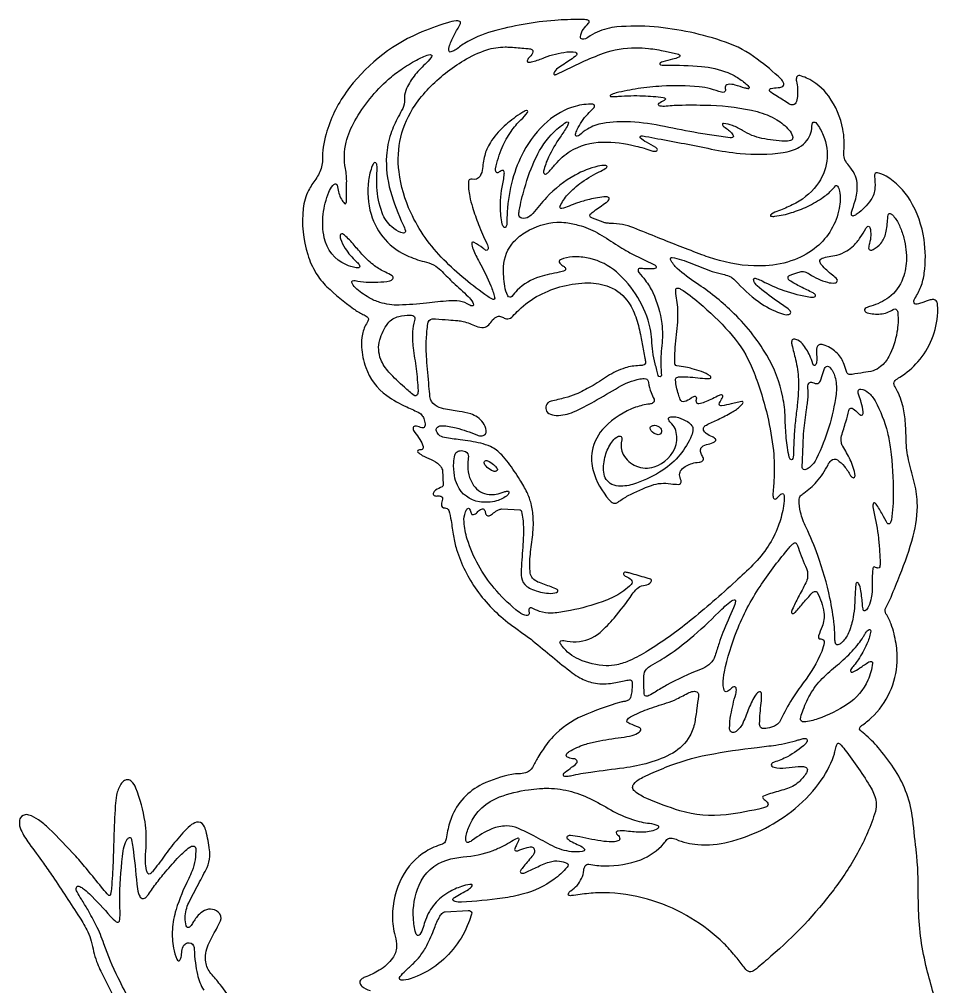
# Model space of a CAD drawing. Extents: x 0 to 4.92, y 0 to 8.28.
# Drawn here: x 0.001 to 4.052, y 4.026 to 8.276 of the extents above; entities that cross this region are included whole.
import ezdxf

# ---------------------------------------------------------------- set-up
doc = ezdxf.new("R2010")
doc.units = 0
doc.layers.get('0').update_dxf_attribs({"linetype": 'CONTINUOUS'})

msp = doc.modelspace()

# ---------------------------------------------------------------- linework, layer by layer
for points in [[(4.0501, 3.8892, -0.009597), (3.9912, 4.1032, -0.055198), (3.9548, 4.3625, -0.007192), (3.9532, 4.4685, 0.01977), (3.949, 4.5745, 0.007074), (3.9457, 4.6104, 0.001673), (3.9288, 4.7616, 0.057182), (3.9029, 4.873, 0.057648), (3.8527, 4.9747, 0.030036), (3.7844, 5.0678, 0.040737), (3.7248, 5.1287, -0.009904), (3.6977, 5.1532, -0.312711), (3.6958, 5.1625, -0.1495), (3.7044, 5.1729, 0.045291), (3.7468, 5.2066, 0.094055), (3.8283, 5.3206, 0.097326), (3.8604, 5.4522, 0.05099), (3.8558, 5.5334, 0.04714), (3.8338, 5.6186, 0.053453), (3.8114, 5.6646, -0.137151), (3.8077, 5.6769, -0.129282), (3.8111, 5.6905, 0.015167), (3.8228, 5.7136, 0.011118), (3.8335, 5.7378, 0.002834), (3.8728, 5.8339, 0.027181), (3.9309, 6.0047, 0.076624), (3.949, 6.1542, 0.061542), (3.9343, 6.2483, -0.013996), (3.9107, 6.3407, -0.049537), (3.9002, 6.4259, 0.01332), (3.8958, 6.5116, 0.042575), (3.8843, 6.5819, 0.071151), (3.8528, 6.6586, -0.057648), (3.8469, 6.6719, -0.295049), (3.8517, 6.6889, -0.041935), (3.8725, 6.7044, 0.073118), (3.9518, 6.7716, 0.084911), (4.013, 6.8709, 0.082825), (4.0388, 6.9876, 0.043666), (4.0374, 7.0281, 0.330017), (4.022, 7.0444, 0.122133), (4.006, 7.0433, 0.005024), (3.9689, 7.0309, -0.011287), (3.9487, 7.0245, -0.5096), (3.9335, 7.0362, -0.146275), (3.938, 7.0499, 0.062312), (3.9649, 7.1011, 0.057273), (3.9799, 7.161, 0.068824), (3.9788, 7.3089, 0.099376), (3.9173, 7.4813, 0.122917), (3.812, 7.5866, 0.07508), (3.7744, 7.6021, 0.305323), (3.7642, 7.5984, 0.190757), (3.761, 7.586, -0.045151), (3.7629, 7.5356, -0.137698), (3.7449, 7.4825, -0.088668), (3.6845, 7.4212, -0.047521), (3.6688, 7.4121, -0.460896), (3.6601, 7.4162, -0.142239), (3.6602, 7.4292, -0.005285), (3.6758, 7.4786, 0.091544), (3.6851, 7.5476, 0.156704), (3.6571, 7.6221, -0.005111), (3.6384, 7.6462, -0.116741), (3.6268, 7.6723, -0.072977), (3.6258, 7.6966, 0.074059), (3.6217, 7.7938, 0.108073), (3.56, 7.9378, 0.133961), (3.4614, 8.0182, 0.03475), (3.432, 8.0289, 0.403594), (3.4184, 8.0216, 0.134251), (3.4175, 8.0045, -0.075195), (3.4222, 7.9364, -0.083653), (3.4153, 7.9092, -0.347225), (3.3978, 7.8999, -0.099429), (3.384, 7.9054, 0.007308), (3.3341, 7.937, -0.006052), (3.3046, 7.9555, -0.196596), (3.2996, 7.9627, -0.442259), (3.3067, 7.9729, -0.011052), (3.3367, 7.976, 0.04517), (3.3533, 7.9789, 0.434867), (3.3617, 7.9947, 0.120223), (3.3491, 8.0143, 0.029243), (3.2454, 8.1017, 0.07727), (3.1057, 8.1759, 0.061998), (2.7917, 8.2429, 0.044478), (2.6284, 8.2425, 0.081306), (2.5416, 8.2199, 0.055472), (2.5011, 8.1964, -0.171391), (2.4769, 8.1889, -0.428265), (2.468, 8.199, -0.138021), (2.4808, 8.2326, -0.039457), (2.5035, 8.2587, 0.22774), (2.5065, 8.2669, 0.252243), (2.5038, 8.2709, 0.090057), (2.4918, 8.2746, 0.032703), (2.4671, 8.276, 0.016642), (2.3557, 8.2714, 0.050598), (2.0795, 8.2224, 0.066166), (1.9578, 8.1697, 0.033248), (1.9366, 8.155, -0.029325), (1.9155, 8.14, -0.072406), (1.8987, 8.1327, -0.444963), (1.8892, 8.1387, -0.115475), (1.8902, 8.154, -0.048667), (1.9109, 8.2037, -0.012831), (1.9367, 8.2492, 0.111231), (1.9408, 8.2616, 0.340949), (1.9374, 8.267, 0.118781), (1.9209, 8.269, 0.043935), (1.883, 8.2611, 0.030507), (1.7547, 8.2137, 0.134917), (1.4377, 7.9555, 0.085009), (1.3493, 7.7723, 0.071635), (1.3334, 7.6567, -0.06816), (1.3296, 7.6277, -0.090661), (1.3041, 7.5744, 0.036622), (1.2729, 7.5242, 0.092857), (1.2489, 7.4453, 0.104696), (1.2688, 7.2421, 0.058397), (1.3051, 7.1614, 0.06746), (1.3531, 7.1014, 0.034862), (1.4705, 7.0041, 0.043697), (1.5118, 6.9796, -0.039782), (1.5309, 6.9685, -0.297379), (1.5355, 6.9572, -0.095851), (1.5303, 6.9443, 0.095743), (1.5096, 6.8928, 0.063809), (1.5058, 6.836, 0.068764), (1.524, 6.7465, 0.153651), (1.6161, 6.6233, 0.053891), (1.705, 6.5728, -0.019115), (1.7613, 6.5458, -0.109046), (1.7698, 6.5386, -0.072954), (1.7793, 6.5215, -0.060844), (1.7848, 6.4989, -0.125786), (1.783, 6.4857, -0.267999), (1.7778, 6.4816, -0.135716), (1.7646, 6.4833, 0.100303), (1.7404, 6.4882, 0.200772), (1.7338, 6.4855, 0.230566), (1.7318, 6.4795, 0.1368), (1.7397, 6.4609, -0.021462), (1.7618, 6.4305, -0.071668), (1.7769, 6.3987, -0.267887), (1.7746, 6.389, -0.25346), (1.7602, 6.3841, 0.287055), (1.7527, 6.381, 0.358273), (1.7531, 6.3749, 0.080383), (1.7722, 6.3602, 0.029117), (1.8112, 6.3419, -0.100594), (1.8472, 6.3184, -0.058278), (1.8568, 6.3063, -0.08582), (1.8608, 6.2966), (1.8648, 6.2286, -0.218244), (1.8594, 6.2224, 0.038439), (1.8308, 6.2066, 0.135185), (1.8214, 6.1959, 0.397675), (1.825, 6.1845, 0.167533), (1.8397, 6.1818, -0.113478), (1.8546, 6.1807, -0.413548), (1.8617, 6.1674, 0.046937), (1.857, 6.1445, 0.450587), (1.871, 6.1291, -0.137763), (1.882, 6.1262, -0.182555), (1.8886, 6.118, -0.040339), (1.8992, 6.0735, 0.00056), (1.9098, 6.0061, 0.035459), (1.9234, 5.9472, 0.08106), (2.0124, 5.7676, 0.077747), (2.1588, 5.6186, 0.008012), (2.2089, 5.5826, -0.016945), (2.2584, 5.5458, -0.007036), (2.3448, 5.4746, 0.014162), (2.4322, 5.4048, 0.032109), (2.4653, 5.383, 0.079174), (2.5248, 5.3607, 0.086838), (2.6002, 5.3585, 0.017347), (2.6607, 5.3695, -0.025314), (2.6841, 5.3734, -0.316331), (2.6941, 5.368, -0.117154), (2.6958, 5.3605, -0.022545), (2.6937, 5.3214, -0.061185), (2.6882, 5.2968, -0.208811), (2.6751, 5.2829, -0.064446), (2.6606, 5.2787, 0.030682), (2.6458, 5.2756, 0.037083), (2.476, 5.2148, 0.097643), (2.3478, 5.1246, 0.03413), (2.3183, 5.0893, 0.023181), (2.2812, 5.0326, 0.0092), (2.2567, 4.9893, -0.200309), (2.2267, 4.9652, -0.076189), (2.1968, 4.9613, 0.05531), (2.1668, 4.9586, 0.061731), (2.0365, 4.915, 0.190548), (1.9007, 4.7686, 0.052854), (1.8826, 4.7023, -0.027552), (1.8747, 4.6662, -0.256761), (1.8608, 4.652, 0.062857), (1.7892, 4.6199, 0.137404), (1.6828, 4.506, 0.121001), (1.6413, 4.3347, 0.06756), (1.6533, 4.2481, -0.07511), (1.6591, 4.2014, -0.152039), (1.642, 4.1511, -0.101152), (1.5836, 4.0979, -0.042986), (1.52, 4.0671, 0.079707), (1.5046, 4.0582, 0.127331), (1.4985, 4.0499, 0.167178), (1.4981, 4.042, 0.134901), (1.5064, 4.0285, 0.135175), (1.5436, 4.0089, 0.035087)], [(0.9374, 3.9533, 0.060759), (0.8838, 4.0356, -0.000873), (0.8433, 4.084, -0.134842), (0.8205, 4.134, -0.154526), (0.8317, 4.2099, -0.010713), (0.8673, 4.279, 0.020655), (0.8851, 4.3153, 0.337865), (0.8758, 4.3536, 0.336096), (0.8071, 4.3559, 0.092118), (0.7718, 4.3196, 0.035703), (0.7622, 4.3027, -0.124578), (0.7497, 4.2877, -0.525091), (0.7349, 4.2929, -0.131616), (0.7346, 4.3633, -0.046794), (0.7457, 4.3936, -0.016126), (0.7886, 4.4768, 0.017706), (0.8261, 4.55, 0.097202), (0.838, 4.598, 0.040786), (0.8371, 4.6261, 0.035441), (0.8218, 4.7087, 0.065973), (0.8111, 4.7349, 0.345921), (0.7794, 4.7478, 0.113952), (0.7521, 4.7326, 0.038981), (0.6898, 4.667, 0.014718), (0.6378, 4.599, -0.014117), (0.586, 4.5309, -0.075828), (0.5755, 4.5214, -0.385901), (0.5664, 4.5227, -0.123004), (0.5598, 4.5366, -0.047367), (0.5558, 4.5756, -0.020209), (0.5578, 4.6366, 0.056211), (0.5534, 4.7499, 0.055997), (0.5135, 4.8979, 0.105367), (0.4938, 4.9276, 0.160749), (0.4787, 4.935, 0.174967), (0.4635, 4.9318, 0.119184), (0.4468, 4.9149, 0.089476), (0.4288, 4.8676, 0.029363), (0.4228, 4.8206, 0.009786), (0.4161, 4.6785, -0.000896), (0.4124, 4.5573, -0.022048), (0.4039, 4.4445, -0.025995), (0.4012, 4.4295, -0.496756), (0.3949, 4.4266, -0.094462), (0.3872, 4.433, -0.002766), (0.3618, 4.4636, -0.000321), (0.3004, 4.5388, 0.013531), (0.2488, 4.5986, 0.014641), (0.1311, 4.7205, 0.04135), (0.0848, 4.7588, 0.070185), (0.043, 4.7799, 0.281007), (0.0106, 4.7727, 0.190924), (0.0009, 4.7513, 0.119414), (0.0078, 4.7152, 0.054082), (0.0438, 4.6544, -0.005583), (0.1065, 4.5688, -0.007309), (0.1475, 4.5096, -0.003759), (0.2658, 4.3306, -0.030937), (0.3021, 4.2665, -0.051657), (0.3172, 4.225, -0.008726), (0.3276, 4.1804, 0.041163), (0.3408, 4.1366, 0.02226), (0.3717, 4.0676, 0.015796), (0.4968, 3.8366, 0.012526)], [(0.4871, 3.9607, 0.004592), (0.4356, 4.0645, -0.036517), (0.3727, 4.2144, 0.037451), (0.3387, 4.2951, 0.010668), (0.3013, 4.3643, 0.015763), (0.2736, 4.4097, -0.02261), (0.2546, 4.4419, -0.176944), (0.2518, 4.4616, -0.448998), (0.2618, 4.4672, -0.066593), (0.279, 4.4586, -0.048985), (0.3095, 4.4333, -0.014332), (0.4018, 4.3346, 0.04461), (0.4272, 4.3105, 0.202447), (0.435, 4.3084, 0.312653), (0.4406, 4.3135, 0.065623), (0.4439, 4.3464, -0.002481), (0.4425, 4.3958, -0.011772), (0.4425, 4.4273, -0.027435), (0.4579, 4.6225, -0.063111), (0.4678, 4.6596, -0.020546), (0.4705, 4.6655, -0.02211), (0.4734, 4.6707, -0.119606), (0.4827, 4.6798, -0.423337), (0.4924, 4.6772, -0.078418), (0.4947, 4.6709, -0.016447), (0.4999, 4.6392, -0.010992), (0.5173, 4.476, 0.052844), (0.525, 4.4356, 0.061599), (0.5322, 4.4195, 0.399563), (0.5517, 4.4142, 0.116257), (0.5636, 4.4247, -0.004264), (0.6005, 4.4759, -0.017066), (0.6434, 4.5303, -0.013382), (0.7023, 4.5962, -0.044836), (0.7499, 4.6384, -0.169888), (0.7663, 4.6435, -0.393118), (0.7764, 4.6335, -0.098148), (0.7604, 4.5343, -0.029452), (0.7455, 4.5006, 0.043077), (0.6898, 4.3641, 0.058982), (0.6737, 4.2774, 0.063014), (0.6787, 4.195, 0.048263), (0.6929, 4.1459, 0.258892), (0.7008, 4.1395, 0.285748), (0.7065, 4.1418, 0.113343), (0.7123, 4.1551, 0.032369), (0.7156, 4.1821, -0.146738), (0.7248, 4.2077, -0.165412), (0.74, 4.2182, -0.381438), (0.7667, 4.2052, -0.088601), (0.7699, 4.1906, 0.021114), (0.7747, 4.1308, 0.024642), (0.7836, 4.0788, 0.085486), (0.8116, 4.0108, 0.03267)]]:
    msp.add_lwpolyline(points, format="xyb")
for points in [[(1.8127, 8.1193, -0.328225), (1.8143, 8.1161, -0.113916), (1.8105, 8.1075, -0.045243), (1.7848, 8.0788, 0.039193), (1.7364, 8.0261, 0.069285), (1.7002, 7.9638, 0.121283), (1.6941, 7.9227, -0.145128), (1.6867, 7.8848, -0.004461), (1.6668, 7.8476, 0.04275), (1.6341, 7.7733, 0.067586), (1.6152, 7.6769, 0.085074), (1.6326, 7.5215, 0.039641), (1.6885, 7.3729, -0.034587), (1.6984, 7.3475, -0.495092), (1.6907, 7.3368, -0.112988), (1.6778, 7.3393, -0.077196), (1.6387, 7.3644, -0.121687), (1.596, 7.4263, -0.078903), (1.5728, 7.5389, -0.033774), (1.5745, 7.62, 0.106417), (1.572, 7.6401, 0.148375), (1.5678, 7.646, 0.373862), (1.5611, 7.6455, 0.105982), (1.5526, 7.6322, 0.058127), (1.5363, 7.5681, 0.103524), (1.5474, 7.42, 0.228148), (1.7136, 7.2342, 0.038017), (1.7912, 7.2088, -0.085), (1.8315, 7.1912, -0.058231), (1.86, 7.1674, 0.015837), (1.9091, 7.1189, -0.001541), (1.9736, 7.0585, -0.076808), (1.9943, 7.0319, -0.097558), (1.9975, 7.022, -0.453427), (1.9927, 7.0166, -0.144381), (1.9811, 7.0202, 0.108908), (1.9357, 7.0378, 0.060923), (1.8892, 7.0392, 0.005448), (1.7918, 7.0291, -0.021545), (1.6707, 7.0206, -0.083232), (1.5859, 7.0324, -0.05163), (1.5386, 7.0528, -0.062913), (1.4781, 7.0976, -0.098389), (1.4627, 7.1194, -0.39637), (1.4652, 7.1266, -0.170051), (1.4774, 7.1283, 0.030813), (1.5255, 7.1218, 0.061179), (1.6298, 7.1269, 0.193217), (1.6435, 7.1354, 0.452497), (1.6405, 7.1495, 0.017662), (1.6108, 7.1646, -0.052909), (1.563, 7.1934, -0.043417), (1.5126, 7.239, -0.014689), (1.4728, 7.2843, 0.039882), (1.4308, 7.3276, 0.087159), (1.4219, 7.333, 0.484167), (1.4113, 7.3268, 0.122049), (1.4128, 7.3121, 0.056198), (1.434, 7.2691, 0.065436), (1.4819, 7.2123, -0.039786), (1.4946, 7.1987, -0.132037), (1.4978, 7.1912, -0.352424), (1.4942, 7.1849, -0.141519), (1.4817, 7.1839, -0.054533), (1.4368, 7.1982, -0.241438), (1.3415, 7.3163, -0.080493), (1.3368, 7.4196, -0.067683), (1.3616, 7.5165, -0.077458), (1.379, 7.5455, -0.110618), (1.3894, 7.5535, -0.330219), (1.3942, 7.5525, -0.157593), (1.3999, 7.5396, 0.09963), (1.4168, 7.4856, 0.075595), (1.431, 7.4671, 0.391439), (1.4361, 7.467, 0.148469), (1.4377, 7.4696, 0.043898), (1.4394, 7.4796, 0.026456), (1.4399, 7.4952, -0.014005), (1.44, 7.5575, 0.056797), (1.4348, 7.62, -0.112696), (1.4381, 7.7364, -0.066169), (1.4759, 7.8297, -0.082262), (1.6242, 8.0127, -0.031204), (1.6776, 8.0545, -0.025838), (1.7474, 8.0972, -0.042748), (1.8003, 8.1204, -0.206803)], [(2.1366, 8.1547, -0.017753), (2.1612, 8.1539, -0.006604), (2.2272, 8.1486, -0.017077), (2.2488, 8.1459, -0.527841), (2.2574, 8.1275, -0.069654), (2.2405, 8.1062, 0.171754), (2.2338, 8.0931, 0.419226), (2.2373, 8.0886, 0.096015), (2.2587, 8.0903, 0.030142), (2.31, 8.1078, -0.070518), (2.4077, 8.1326, -0.071206), (2.4455, 8.1313, -0.31266), (2.4522, 8.1247, -0.25194), (2.4502, 8.1185, -0.04773), (2.4247, 8.0982, 0.005444), (2.3684, 8.0608, 0.142628), (2.3508, 8.0396, 0.219652), (2.3509, 8.0348, 0.270517), (2.3543, 8.0325, 0.054678), (2.3569, 8.0327, 0.035044), (2.3608, 8.0336), (2.4748, 8.0876, -0.025027), (2.5694, 8.127, -0.086004), (2.7103, 8.1516, -0.029665), (2.7671, 8.1483, -0.022639), (2.8405, 8.1362), (2.8998, 8.1226, -0.161843), (2.9052, 8.1175, -0.278341), (2.905, 8.113, -0.151288), (2.9004, 8.1093, -0.030755), (2.8733, 8.1004, -0.007749), (2.8296, 8.0896, 0.099619), (2.8193, 8.085, 0.194465), (2.8164, 8.0805, 0.295192), (2.8178, 8.0771, 0.128935), (2.8221, 8.0756, 0.024435), (2.8458, 8.0746, -0.022558), (3, 8.0688, -0.073276), (3.1158, 8.0418, -0.043281), (3.1526, 8.0235, -0.033744), (3.1955, 7.9931, -0.07918), (3.2098, 7.9771, -0.380401), (3.209, 7.9721, -0.199265), (3.2057, 7.9711, -0.046562), (3.1914, 7.9739, -0.010179), (3.1486, 7.9873, 0.127352), (3.1169, 7.9896, 0.132744), (3.1074, 7.9851, 0.197544), (3.1042, 7.9786, 0.093297), (3.1054, 7.9671, -0.378863), (3.1005, 7.9566, -0.181916), (3.088, 7.9559, 0.00784), (3.0405, 7.9702, 0.046326), (2.9899, 7.9795, 0.036893), (2.8262, 7.9822, 0.022226), (2.7211, 7.9715, 0.023927), (2.6248, 7.9526, 0.073549), (2.6002, 7.9426, 0.524226), (2.5999, 7.9378, 0.135025), (2.6018, 7.937, 0.039457), (2.6088, 7.9366, 0.015053), (2.6356, 7.9379, -0.029176), (2.7427, 7.9403, -0.026018), (2.8324, 7.9323, -0.124215), (2.8411, 7.9287, -0.373667), (2.8418, 7.9257, -0.125213), (2.8363, 7.9198, -0.036793), (2.8128, 7.9068, 0.447657), (2.8107, 7.8999, 0.229265), (2.8166, 7.8961, 0.054816), (2.8448, 7.8956, -0.019505), (2.9159, 7.8995, -0.011104), (3.0408, 7.8986, -0.053844), (3.2448, 7.8705, -0.07372), (3.3316, 7.8347, -0.077165), (3.3848, 7.7906, -0.103912), (3.4006, 7.7627, -0.185761), (3.3999, 7.7498, -0.233112), (3.3918, 7.7432, -0.067772), (3.3662, 7.7407, -0.040743), (3.2661, 7.753, -0.08978), (3.1808, 7.7874, 0.048744), (3.1365, 7.8095, 0.076177), (3.0964, 7.8183, 0.557636), (3.0922, 7.8123, 0.152649), (3.0998, 7.8034, -0.070609), (3.1356, 7.773, -0.129216), (3.1404, 7.7634, -0.288625), (3.1387, 7.7586, -0.103221), (3.1345, 7.7565, -0.062432), (3.1268, 7.7556), (2.9858, 7.7766, -0.011234), (2.8378, 7.8049, 0.038185), (2.6885, 7.8251, 0.055082), (2.5666, 7.8188, 0.093721), (2.4987, 7.7941, 0.055596), (2.4637, 7.7677, -0.146374), (2.4538, 7.7627, -0.549146), (2.4463, 7.7708, -0.041787), (2.4538, 7.7916, -0.041377), (2.474, 7.8276, -0.040881), (2.5001, 7.8601, -0.014596), (2.5256, 7.8855, 0.155089), (2.53, 7.8934, 0.460866), (2.5227, 7.9028, 0.080589), (2.4448, 7.8936, 0.111096), (2.323, 7.8272, 0.090727), (2.2179, 7.6945, 0.055789), (2.1695, 7.5722, 0.051007), (2.1461, 7.4304, 0.011079), (2.144, 7.377, -0.118876), (2.1406, 7.364, -0.156447), (2.1377, 7.3612, -0.343288), (2.1313, 7.3625, -0.122754), (2.1244, 7.3764, -0.05562), (2.1163, 7.4514, -0.052813), (2.129, 7.5679, 0.034612), (2.1333, 7.5969, 0.068509), (2.1327, 7.6066, 0.47159), (2.1229, 7.6119, 0.065448), (2.1072, 7.6029, -0.459453), (2.0975, 7.605, -0.174577), (2.0952, 7.6198, -0.054952), (2.1244, 7.7134, -0.04615), (2.1628, 7.7831, -0.054398), (2.2066, 7.8345, 0.049686), (2.2349, 7.8672, 0.323649), (2.2349, 7.8745, 0.330023), (2.2306, 7.8758, 0.057287), (2.2098, 7.8656, 0.035746), (2.1408, 7.8141, 0.064047), (2.0771, 7.743, 0.037808), (2.0589, 7.7115, 0.049212), (2.0492, 7.6852, 0.036336), (2.0373, 7.6208, -0.097175), (2.0268, 7.5871, -0.373629), (1.9914, 7.5738, 0.229175), (1.9819, 7.5729, 0.250008), (1.9757, 7.5624, 0.064147), (1.981, 7.498, 0.023125), (1.9934, 7.4507, 0.013995), (2.0197, 7.3744, 0.027255), (2.0564, 7.2906, -0.111101), (2.062, 7.2684, -0.617451), (2.0503, 7.2622, -0.008839), (2.0385, 7.2709, 0.027567), (2.0013, 7.2961, 0.179486), (1.9943, 7.2975, 0.378625), (1.99, 7.2921, 0.088041), (1.9957, 7.2664, 0.027084), (2.0231, 7.21, -0.026633), (2.0739, 7.1053, -0.037999), (2.0908, 7.0548, -0.249839), (2.0888, 7.0465, -0.314239), (2.0836, 7.0453, -0.058298), (2.0608, 7.0576, -0.042478), (1.8673, 7.2197, -0.088724), (1.722, 7.4268, -0.076597), (1.6702, 7.6058, -0.184693), (1.7408, 7.8986, -0.041504), (1.8017, 7.9732, -0.065147), (1.9549, 8.0953, -0.056906), (2.0561, 8.1417, -0.077931)], [(3.4981, 7.8244, -0.170693), (3.5062, 7.8188, -0.058194), (3.5356, 7.767, -0.272055), (3.5063, 7.5461, -0.116158), (3.3994, 7.4603, -0.023004), (3.3395, 7.435, 0.050719), (3.308, 7.4196, 0.049324), (3.3038, 7.4164, 0.61336), (3.3053, 7.4112, 0.079436), (3.3227, 7.4107, 0.042117), (3.3964, 7.4267, 0.039009), (3.4657, 7.454, 0.035853), (3.5358, 7.4946, 0.027812), (3.5571, 7.5109, 0.035249), (3.5721, 7.5258, -0.01024), (3.5887, 7.5438, -0.477155), (3.5987, 7.543, -0.112411), (3.6072, 7.5214, -0.08465), (3.6058, 7.4454, -0.173974), (3.506, 7.2758, -0.085416), (3.4089, 7.2197, -0.075306), (3.2819, 7.1936, -0.082796), (3.0787, 7.2165, -0.019523), (3.0024, 7.2415, -0.007598), (2.8102, 7.3163, 0.001731), (2.7024, 7.3597, 0.09337), (2.6006, 7.3796, -0.036429), (2.5817, 7.3811, -0.048306), (2.5678, 7.3846, -0.001919), (2.5203, 7.4019, -0.152419), (2.5102, 7.4097, -0.377996), (2.5113, 7.4197, -0.024596), (2.528, 7.4335, -0.011946), (2.581, 7.471, 0.093686), (2.5926, 7.4824, 0.176546), (2.5944, 7.4894, 0.249462), (2.5916, 7.4937, 0.140744), (2.5801, 7.4963, 0.047088), (2.5072, 7.485, 0.019323), (2.455, 7.4696, 0.026552), (2.4182, 7.455, -0.059183), (2.3855, 7.4444, -0.309746), (2.3789, 7.4472, -0.260183), (2.3784, 7.4556, -0.070268), (2.4123, 7.5057, -0.054145), (2.4742, 7.5609, -0.046362), (2.5578, 7.6096, 0.046316), (2.5828, 7.6242, 0.287251), (2.5848, 7.6289, 0.353452), (2.5791, 7.6339, 0.069909), (2.5448, 7.6306, 0.06752), (2.4443, 7.5916, 0.080602), (2.3187, 7.4929, 0.015841), (2.2586, 7.4234, -0.080642), (2.2414, 7.408, -0.188752), (2.2103, 7.4019, -0.339929), (2.1975, 7.4159, -0.06964), (2.1987, 7.4359, -0.020075), (2.2221, 7.5334, -0.039541), (2.2726, 7.6694, -0.090391), (2.3518, 7.7816, -0.055398), (2.4056, 7.8238, -0.256752), (2.4134, 7.8242, -0.350197), (2.4152, 7.8204, -0.079647), (2.4089, 7.8048, -0.014776), (2.3789, 7.7586, 0.039175), (2.3276, 7.6701, 0.051738), (2.3057, 7.6092, 0.281499), (2.3096, 7.597, 0.290765), (2.3146, 7.5962, 0.091652), (2.3271, 7.6048, 0.02709), (2.3582, 7.6393, -0.084803), (2.4229, 7.6962, -0.136837), (2.5639, 7.7369, -0.063512), (2.712, 7.7194, -0.025481), (2.7823, 7.698, 0.153443), (2.8007, 7.6972, 0.174772), (2.8057, 7.7007, 0.323773), (2.8056, 7.7072, 0.097381), (2.7996, 7.7127, 0.016752), (2.7587, 7.7358, -0.063554), (2.7308, 7.7551, -0.411429), (2.7304, 7.7612, -0.155637), (2.7333, 7.7629, -0.067365), (2.7408, 7.7636, -0.040487), (2.7545, 7.762, 0.006497), (2.8088, 7.7516, -0.007819), (3.0432, 7.7063, 0.027551), (3.1703, 7.6869, 0.058228), (3.3587, 7.6907, 0.093724), (3.43, 7.7145, 0.094853), (3.4638, 7.743, 0.108988), (3.4811, 7.7775, 0.050559), (3.4867, 7.8154, -0.246146), (3.4916, 7.8238, -0.117713), (3.4943, 7.8247, -0.088536)], [(3.8192, 7.4104, -0.097108), (3.8224, 7.4204, -0.364872), (3.8296, 7.4232, -0.125116), (3.8399, 7.4166, -0.07289), (3.8673, 7.3764, -0.041723), (3.8864, 7.3273, -0.070974), (3.9014, 7.2258, -0.088566), (3.8861, 7.1383, -0.145554), (3.8239, 7.0544, -0.095372), (3.7448, 7.0158, 0.045186), (3.7241, 7.0081, 0.182456), (3.7176, 7.0014, 0.259632), (3.7183, 6.9946, 0.174115), (3.7293, 6.9869, 0.089261), (3.787, 6.9816, 0.130398), (3.8425, 7.0015, -0.370882), (3.8575, 6.9999, -0.170311), (3.8635, 6.9863, -0.062566), (3.8597, 6.9011, -0.07893), (3.8233, 6.794, -0.097297), (3.7879, 6.7501, -0.103548), (3.7544, 6.7322, -0.04124), (3.7128, 6.7236, 0.013552), (3.6624, 6.7161, -0.086575), (3.6497, 6.7161, -0.275139), (3.6395, 6.7248, -0.000557), (3.6278, 6.7596, 0.115795), (3.5974, 6.8087, 0.105221), (3.5442, 6.8433, 0.072863), (3.5265, 6.8473, 0.354305), (3.5079, 6.8345, 0.113982), (3.5061, 6.8023, -0.085952), (3.506, 6.77, -0.112548), (3.5003, 6.7565, -0.389034), (3.4956, 6.7555, -0.182147), (3.4896, 6.763, 0.022587), (3.4763, 6.7984, 0.075172), (3.4443, 6.8499, 0.130538), (3.4153, 6.87, 0.157053), (3.4046, 6.8704, 0.291737), (3.3968, 6.8616, 0.104099), (3.3976, 6.8453, -0.00383), (3.4137, 6.782, -0.050883), (3.4261, 6.6936, -0.039903), (3.4213, 6.5799, 0.001865), (3.4132, 6.5111, 0.015918), (3.4071, 6.4369, 0.005021), (3.4054, 6.3948, -0.003134), (3.4038, 6.3527, -0.180095), (3.3992, 6.3419, -0.385972), (3.3932, 6.3415, -0.172444), (3.3861, 6.3524, -0.036644), (3.3729, 6.4364, -0.013742), (3.3679, 6.5264, 0.042121), (3.3579, 6.6159, 0.08548), (3.2869, 6.8006, 0.068291), (3.1328, 6.9936, 0.044731), (2.978, 7.1166, -0.03793), (2.8938, 7.1816, -0.094689), (2.8645, 7.2203, -0.327512), (2.8658, 7.2276, -0.239112), (2.8718, 7.2294, -0.034056), (2.912, 7.2195, -0.025313), (3.0021, 7.1854, 0.049965), (3.0937, 7.1559, -0.040034), (3.1212, 7.1476, -0.070292), (3.1356, 7.1396, -0.045925), (3.1607, 7.1163, 0.061284), (3.2643, 7.0266, 0.071336), (3.3601, 6.9805, 0.135979), (3.3847, 6.9796, 0.128746), (3.3905, 6.9827, 0.351977), (3.392, 6.9925, 0.110947), (3.3814, 7.0039, -0.002567), (3.3303, 7.0392, -0.025611), (3.2457, 7.105, -0.111469), (3.2309, 7.1251, -0.130077), (3.2296, 7.1337, -0.259705), (3.2322, 7.1375, -0.132095), (3.236, 7.1382, -0.06225), (3.2438, 7.1366, -0.04137), (3.2675, 7.1264, 0.03869), (3.3622, 7.0852, 0.041016), (3.4793, 7.0551, 0.133773), (3.4971, 7.0568, 0.156552), (3.5017, 7.0605, 0.2941), (3.5017, 7.0638, 0.136818), (3.4906, 7.074, 0.004956), (3.4368, 7.1006, -0.035214), (3.3875, 7.1289, -0.183332), (3.3809, 7.1381, -0.388579), (3.3877, 7.151, -0.001634), (3.4243, 7.1639, -0.059449), (3.4433, 7.1681, -0.105001), (3.4543, 7.1669, -0.067944), (3.474, 7.1572, 0.080054), (3.5539, 7.1205, 0.097687), (3.587, 7.1179, 0.273083), (3.5971, 7.1256, 0.268679), (3.5961, 7.1328, 0.066779), (3.5764, 7.152, -0.053465), (3.5276, 7.1972, -0.150359), (3.521, 7.2122, -0.358749), (3.5301, 7.2265, -0.0425), (3.561, 7.2337, 0.022341), (3.5948, 7.2401, 0.079738), (3.6386, 7.2582, 0.057382), (3.6683, 7.2815, 0.046097), (3.6985, 7.3174, 0.025637), (3.723, 7.3569, -0.116069), (3.7308, 7.3655, -0.529954), (3.7409, 7.3616, -0.128869), (3.7388, 7.2916, 0.055335), (3.7351, 7.2709, 0.414624), (3.743, 7.2619, 0.139178), (3.7552, 7.2645, 0.097216), (3.7887, 7.2917, 0.122631), (3.8109, 7.3377, 0.040587), (3.8188, 7.4006, 0.008885), (3.8189, 7.4055, -0.025732)], [(2.3761, 7.3849, -0.041156), (2.4127, 7.3816, -0.025419), (2.4707, 7.3684, -0.069873), (2.5522, 7.3326, -0.003217), (2.6321, 7.2825, 0.007614), (2.6681, 7.2604, 0.012317), (2.6908, 7.2476), (2.7958, 7.1956, -0.171925), (2.8009, 7.1881, -0.312774), (2.7991, 7.1832, -0.138537), (2.7902, 7.18, -0.03419), (2.7525, 7.18, 0.012081), (2.7285, 7.1811, 0.421678), (2.7214, 7.1741, 0.17408), (2.7252, 7.1637, -0.006377), (2.7528, 7.1296, -0.058061), (2.7863, 7.0753, -0.07864), (2.8254, 6.9392, -0.06011), (2.8256, 6.8424, 0.039105), (2.8218, 6.7456, 0.012619), (2.8239, 6.7126, -0.376297), (2.8188, 6.7056, -0.396806), (2.8098, 6.711, -0.01632), (2.8038, 6.7346, 0.016036), (2.7967, 6.7628, -0.040289), (2.786, 6.8159, -0.018177), (2.7818, 6.8674, 0.045179), (2.7748, 6.9186, 0.159199), (2.6259, 7.166, 0.120082), (2.5102, 7.2254, 0.060166), (2.4471, 7.2327, 0.071426), (2.3941, 7.2249, 0.033659), (2.3797, 7.2195, 0.516877), (2.3768, 7.2046, 0.072958), (2.3958, 7.1898, -0.252265), (2.4028, 7.1787, -0.301156), (2.3993, 7.1726, -0.074904), (2.3748, 7.1646, 0.030611), (2.2892, 7.1448, 0.124897), (2.1903, 7.0857, 0.028683), (2.166, 7.0584, -0.249283), (2.1574, 7.0547, -0.274669), (2.1484, 7.061, -0.063252), (2.1354, 7.1036, -0.052504), (2.1299, 7.189, -0.177987), (2.1758, 7.2999, -0.075599), (2.2288, 7.3424, -0.112044), (2.3648, 7.3846, -0.012708), (2.3694, 7.3849, -0.008857)], [(2.5014, 7.1179, -0.095319), (2.5946, 7.1008, -0.157225), (2.6808, 7.0306, -0.068145), (2.7143, 6.9593, -0.032162), (2.7331, 6.8821, 0.004207), (2.7448, 6.8192, 0.008195), (2.7515, 6.7871, -0.041006), (2.7539, 6.7704, -0.376672), (2.7429, 6.7561, -0.042685), (2.727, 6.7545, 0.070389), (2.6642, 6.7443, 0.071324), (2.587, 6.7077, -0.014475), (2.5144, 6.6625, -0.029491), (2.4482, 6.629, -0.042838), (2.3997, 6.6127, 0.000096), (2.3386, 6.5979, 0.122745), (2.3246, 6.5905, 0.504971), (2.3288, 6.5448, 0.136533), (2.3618, 6.5356, 0.102621), (2.437, 6.5511, 0.029578), (2.5289, 6.5975, 0.001387), (2.6349, 6.6594, -0.081012), (2.7294, 6.6961, -0.08582), (2.7551, 6.6971, -0.247395), (2.7628, 6.6916, -0.069361), (2.7665, 6.6806, 0.03789), (2.7787, 6.6359, 0.037443), (2.7914, 6.6072, -0.401289), (2.7867, 6.5905, -0.107487), (2.7718, 6.5855, 0.059931), (2.7107, 6.5714, 0.11146), (2.575, 6.4848, 0.151608), (2.5198, 6.3787, 0.114485), (2.524, 6.2934, 0.111628), (2.5945, 6.1643, 0.107355), (2.6128, 6.1508, 0.207671), (2.625, 6.1507, 0.058209), (2.6358, 6.1568, -0.035759), (2.6781, 6.1833, -0.03707), (2.7809, 6.2283, -0.127208), (2.8648, 6.2356, 0.043982), (2.8997, 6.2329, 0.18851), (2.9075, 6.236, 0.315097), (2.9104, 6.2499, -0.082234), (2.9042, 6.2752, -0.212958), (2.9121, 6.2973, -0.138471), (2.9593, 6.3251, -0.050083), (2.9893, 6.3299, 0.160256), (3.0045, 6.3359, 0.359732), (3.0074, 6.351, -0.019531), (2.9983, 6.3691, -0.139501), (2.9959, 6.3852, -0.175168), (3.0019, 6.3968, -0.148559), (3.0291, 6.41, 0.087657), (3.0577, 6.4199, 0.138149), (3.063, 6.4252, 0.335602), (3.0621, 6.4322, 0.10266), (3.0482, 6.4413, -0.057252), (3.021, 6.456, -0.154061), (3.0094, 6.4711, -0.23167), (3.0108, 6.484, -0.142484), (3.0216, 6.4936, -0.000208), (3.0734, 6.5182, 0.016279), (3.1339, 6.5494, 0.063314), (3.1723, 6.5777, 0.0668), (3.182, 6.5899, 0.575279), (3.1778, 6.5976), (3.1308, 6.5866, -0.02495), (3.0889, 6.5777, -0.144), (3.0814, 6.5787, -0.366084), (3.0783, 6.5849, -0.061687), (3.0824, 6.5955, 0.005181), (3.094, 6.6176, 0.554796), (3.0888, 6.6261, 0.032608), (3.0867, 6.626, 0.038056), (3.0848, 6.6256, 0.0542), (3.0701, 6.6198, -0.026744), (3.0128, 6.5936, -0.051784), (2.9891, 6.587, -0.403256), (2.9778, 6.5947, -0.140286), (2.9788, 6.6084, 0.586356), (2.9699, 6.6187, 0.125204), (2.9542, 6.6112, -0.106856), (2.9256, 6.5962, -0.392898), (2.9064, 6.6061, -0.006495), (2.8985, 6.629, -0.058876), (2.8859, 6.6909, -0.309615), (2.8924, 6.7023, -0.115445), (2.9075, 6.7057, -0.029379), (2.9943, 6.7001, 0.038089), (3.036, 6.6981, 0.270507), (3.0414, 6.7014, 0.388713), (3.0395, 6.7085, 0.055925), (3.0001, 6.7281, 0.020708), (2.9598, 6.7409, 0.029312), (2.9306, 6.7471, -0.008587), (2.8919, 6.7536, -0.231069), (2.8838, 6.7596, -0.102029), (2.8828, 6.7631, -0.021834), (2.8823, 6.7801, -0.030054), (2.8907, 6.8906, 0.043508), (2.8961, 7.0014, 0.029465), (2.8922, 7.0416, -0.01068), (2.8868, 7.0816, -0.085847), (2.8873, 7.0909, -0.336926), (2.8925, 7.0951, -0.153393), (2.9085, 7.0908, -0.035204), (2.9898, 7.0306, -0.031046), (3.122, 6.9024, -0.077036), (3.2135, 6.7642, -0.024309), (3.2476, 6.6794, -0.025308), (3.2898, 6.5343, -0.0313), (3.3162, 6.3809, -0.040829), (3.3193, 6.2615, -0.009448), (3.3142, 6.1927, 0.090689), (3.3157, 6.1755, 0.174844), (3.3198, 6.1697, 0.30912), (3.3278, 6.1696, 0.085076), (3.34, 6.1811, -0.127608), (3.3531, 6.1916, -0.461353), (3.3621, 6.1873, -0.070117), (3.3642, 6.1706, -0.044826), (3.3595, 6.1273, -0.03958), (3.3372, 6.0484, -0.056241), (3.2934, 5.9615, -0.05119), (3.2261, 5.8786, -0.012229), (3.1511, 5.807, -0.013068), (2.9475, 5.6314, -0.03378), (2.7645, 5.5013, -0.029866), (2.6852, 5.459, -0.052733), (2.6287, 5.4399, -0.066498), (2.5815, 5.4358, -0.093178), (2.4611, 5.4641, -0.124299), (2.3876, 5.5216, -0.05445), (2.3784, 5.5367, -0.446231), (2.3822, 5.5457, -0.139787), (2.3956, 5.5464, 0.063622), (2.4492, 5.5413, 0.17266), (2.5543, 5.5826, 0.039462), (2.6161, 5.6455, 0.022166), (2.6956, 5.7496, -0.046857), (2.7168, 5.7746, -0.169762), (2.7448, 5.7878, 0.140478), (2.7735, 5.7993, 0.153374), (2.7802, 5.8089, 0.304136), (2.7784, 5.815, 0.084508), (2.7762, 5.8162, 0.019675), (2.7658, 5.8196, -0.001999), (2.6956, 5.8397, 0.002826), (2.6781, 5.8447, 0.081826), (2.6627, 5.8464, 0.517509), (2.6576, 5.8383, 0.216343), (2.6684, 5.8282, -0.132755), (2.6912, 5.813, -0.390013), (2.6907, 5.7929, -0.082035), (2.6236, 5.7431, -0.038136), (2.5493, 5.7119, -0.034816), (2.4064, 5.675, -0.031068), (2.3396, 5.667, -0.102178), (2.2885, 5.6744, -0.034728), (2.2532, 5.6901, 0.384866), (2.2434, 5.6877, 0.233728), (2.2416, 5.6741, -0.204489), (2.2406, 5.6605, -0.290885), (2.2339, 5.6566, -0.106417), (2.2148, 5.6615, -0.059914), (2.1834, 5.6822, -0.041324), (2.0892, 5.7762, -0.050084), (2.0195, 5.8775, -0.049373), (1.9704, 5.9921, -0.059547), (1.956, 6.0682, -0.106553), (1.9623, 6.1114, -0.082712), (1.9705, 6.1257, -0.552611), (1.9805, 6.1244, -0.045432), (1.9869, 6.1064, 0.405334), (1.9975, 6.1, 0.163348), (2.0137, 6.1098, -0.081496), (2.0281, 6.1222, -0.107522), (2.0378, 6.1255, -0.220214), (2.0428, 6.1239, -0.182224), (2.0493, 6.1109, 0.156801), (2.0551, 6.0975, 0.342845), (2.067, 6.0952, 0.044473), (2.0857, 6.107, -0.04916), (2.1081, 6.1208, -0.091589), (2.1218, 6.1246), (2.2028, 6.1206, -0.260523), (2.209, 6.1136, -0.047592), (2.217, 6.0466, -0.023941), (2.2151, 5.9701, 0.002184), (2.2076, 5.8591, 0.048922), (2.2088, 5.8242, 0.19919), (2.2318, 5.7846, 0.069536), (2.2566, 5.7706, 0.074414), (2.3281, 5.7542, 0.087348), (2.3634, 5.7576, 0.362728), (2.3689, 5.7656, 0.246596), (2.3658, 5.7703, 0.044494), (2.3389, 5.7824, -0.010629), (2.2813, 5.8037, -0.118443), (2.2574, 5.8205, -0.154226), (2.2473, 5.8432, -0.052023), (2.2468, 5.9151, -0.010124), (2.2569, 6.0007, 0.049391), (2.2602, 6.0867, 0.044843), (2.2509, 6.148, 0.053735), (2.2334, 6.1966, 0.026914), (2.2018, 6.2533, 0.019391), (2.151, 6.3275, 0.027295), (2.1223, 6.362, 0.095817), (2.0721, 6.3987, 0.054539), (2.0295, 6.4133, 0.026604), (1.9387, 6.4288, -0.009016), (1.8707, 6.438, -0.157315), (1.8441, 6.4513, -0.167018), (1.8341, 6.4714, -0.275062), (1.8397, 6.4845, -0.169661), (1.8598, 6.4906, -0.055601), (1.9218, 6.481, -0.032967), (2.0123, 6.4499, 0.126159), (2.0361, 6.4465, 0.425779), (2.0538, 6.4692, 0.120854), (2.0398, 6.5036, 0.165808), (1.9853, 6.5422, 0.038741), (1.9346, 6.553, -0.017535), (1.8664, 6.5646, -0.101843), (1.8289, 6.5807, -0.214231), (1.8064, 6.6183, -0.00982), (1.8018, 6.6646, 0.001965), (1.792, 6.7833, -0.036708), (1.7908, 6.8736, -0.015604), (1.7968, 6.9387, -0.317325), (1.8158, 6.9597, -0.082206), (1.8304, 6.9605, 0.011989), (1.8882, 6.9555, -0.006311), (1.9292, 6.9525, -0.042465), (1.9516, 6.9486, -0.043241), (2.0095, 6.928, 0.132772), (2.0422, 6.9225, 0.193772), (2.0647, 6.9343, 0.007676), (2.082, 6.9553, -0.136888), (2.1031, 6.9704, -0.201252), (2.1211, 6.9695, -0.019218), (2.1367, 6.9614, 0.176068), (2.1481, 6.9594, 0.165149), (2.1704, 6.9717, -0.015707), (2.1964, 6.9985, -0.071704), (2.2875, 7.0643, -0.119068)], [(1.7247, 6.9766, -0.154211), (1.7361, 6.9721, -0.219614), (1.74, 6.9641, -0.081745), (1.7383, 6.9521, 0.061226), (1.7296, 6.9046, 0.049988), (1.7326, 6.8325, -0.002103), (1.7453, 6.7407, -0.020361), (1.7541, 6.6447, -0.113731), (1.7511, 6.6275, -0.496524), (1.7364, 6.6238, -0.012291), (1.6941, 6.6593, -0.024041), (1.6262, 6.7254, -0.091989), (1.5902, 6.782, -0.168089), (1.5858, 6.8675, -0.087788), (1.6213, 6.9398, -0.188657), (1.6698, 6.9705, -0.03336), (1.7178, 6.9766, -0.015044), (1.7215, 6.9767, -0.017564)], [(3.5545, 6.7517, -0.188273), (3.5665, 6.7448, -0.115664), (3.5887, 6.6984, -0.08757), (3.5917, 6.6284, -0.041383), (3.5601, 6.4845, -0.037479), (3.506, 6.3463, -0.112417), (3.4748, 6.3071, -0.064848), (3.4597, 6.298, -0.50441), (3.4428, 6.3076), (3.4468, 6.4096, -0.015891), (3.4507, 6.4678, -0.009863), (3.4617, 6.5611, -0.007904), (3.4658, 6.5878, 0.029569), (3.4688, 6.6146, 0.038919), (3.4677, 6.6549, -0.152654), (3.472, 6.6762, -0.322635), (3.4833, 6.6816, -0.051005), (3.4938, 6.6786, 0.075286), (3.5062, 6.6757, 0.2095), (3.5164, 6.6792, 0.148737), (3.5268, 6.697, -0.027891), (3.5378, 6.7336, -0.100085), (3.5473, 6.7491, -0.248282)], [(3.6894, 6.643, -0.432983), (3.7009, 6.6518, -0.143541), (3.7346, 6.6356, -0.083379), (3.7635, 6.5991, -0.065382), (3.8178, 6.4606, -0.029678), (3.8314, 6.3876, -0.031154), (3.8434, 6.1933, -0.035181), (3.8352, 6.0769, -0.120768), (3.8291, 6.0617, -0.54476), (3.8169, 6.0623, -0.010989), (3.7959, 6.1005, 0.035793), (3.7676, 6.1465, 0.147556), (3.7602, 6.1522, 0.36945), (3.7565, 6.1508, 0.131564), (3.7539, 6.1411, 0.058543), (3.7576, 6.112, -0.032445), (3.7781, 5.9967, -0.010055), (3.7836, 5.9364, -0.012476), (3.7858, 5.8876, -0.061377), (3.784, 5.8701, -0.41236), (3.7753, 5.8646, -0.079418), (3.763, 5.8695, 0.340179), (3.7558, 5.8686, 0.160146), (3.7538, 5.8646, 0.031098), (3.7516, 5.8423, 0.011643), (3.751, 5.7885, -0.047528), (3.7465, 5.7349, -0.058241), (3.7346, 5.6956, -0.112247), (3.7219, 5.6783, -0.556263), (3.7116, 5.6814, -0.043467), (3.7081, 5.7024, 0.012553), (3.7015, 5.7656, 0.096995), (3.6908, 5.7975, 0.1838), (3.6853, 5.802, 0.339041), (3.6814, 5.8007, 0.110432), (3.6793, 5.7955, 0.024563), (3.6768, 5.7706, 0.000847), (3.6734, 5.703, -0.033705), (3.667, 5.6486, -0.045242), (3.6496, 5.5867, -0.11206), (3.6174, 5.5384, -0.057698), (3.6046, 5.5287, -0.507592), (3.5888, 5.5356, -0.055051), (3.587, 5.5516, 0.024424), (3.5838, 5.6156, 0.029517), (3.5651, 5.7329, 0.030876), (3.5114, 5.9207, 0.027054), (3.4602, 6.0435, -0.049345), (3.4356, 6.1108, -0.06362), (3.4291, 6.1631, -0.172228), (3.4358, 6.1819, -0.073402), (3.4496, 6.1945, 0.061309), (3.5061, 6.2435, 0.072449), (3.5566, 6.3191, -0.089676), (3.5698, 6.3376, -0.354972), (3.5978, 6.3401, -0.076704), (3.6284, 6.3116, -0.037821), (3.6559, 6.2709, 0.167768), (3.6652, 6.2627, 0.578884), (3.6756, 6.2708, 0.078225), (3.6542, 6.3409, 0.026434), (3.6212, 6.4004, -0.094188), (3.6151, 6.4163, -0.114414), (3.6164, 6.4457, -0.008246), (3.6349, 6.508, 0.026264), (3.6479, 6.558, -0.299021), (3.6572, 6.5674, -0.23486), (3.6678, 6.5646, -0.006739), (3.6883, 6.5464, 0.044095), (3.7002, 6.5373, 0.411952), (3.7079, 6.539, 0.168751), (3.7108, 6.551, 0.049012), (3.7028, 6.5919, 0.016844), (3.6918, 6.6246, -0.115201)], [(2.8733, 6.5302, -0.087136), (2.8998, 6.5262, -0.054511), (2.9383, 6.5083, -0.09915), (2.9579, 6.4905, -0.165826), (2.9627, 6.4751, -0.096311), (2.9565, 6.4468, -0.069966), (2.9055, 6.3632, -0.07585), (2.8298, 6.2952, -0.059447), (2.7138, 6.2376, -0.07447), (2.6459, 6.2243, -0.1291), (2.6065, 6.2328, -0.258192), (2.5704, 6.2858, -0.095205), (2.5776, 6.3596, -0.081026), (2.6062, 6.4188, -0.071015), (2.6245, 6.4383, -0.125551), (2.6397, 6.4452, -0.446423), (2.65, 6.4372, -0.077134), (2.6487, 6.4225, 0.187836), (2.6564, 6.3642, 0.172538), (2.7138, 6.3131, 0.17053), (2.7914, 6.3095, 0.258352), (2.8883, 6.4084, 0.168486), (2.8838, 6.4776, 0.115041), (2.8644, 6.5044, -0.163838), (2.8553, 6.5198, -0.323571), (2.8581, 6.5259, -0.126545)], [(2.7934, 6.4922, -0.214144), (2.8201, 6.4802, -0.296525), (2.8234, 6.4585, -0.327832), (2.8102, 6.4511, -0.192468), (2.7783, 6.4687, -0.153713), (2.7741, 6.479, -0.301258), (2.7798, 6.4892, -0.066916), (2.7856, 6.4913, -0.052741)], [(1.9224, 6.3732, -0.172511), (1.9391, 6.3808, -0.130145), (1.9628, 6.3766, -0.316539), (1.9754, 6.3547, -0.000364), (1.9728, 6.3256, 0.17427), (1.9981, 6.2283, 0.224357), (2.0668, 6.188, 0.065761), (2.097, 6.1893, 0.053187), (2.1328, 6.1996, -0.05826), (2.1469, 6.2035, -0.445273), (2.1534, 6.1983, -0.227979), (2.1482, 6.1861, -0.118061), (2.0994, 6.1602, -0.101216), (2.0236, 6.1563, -0.25142), (1.9271, 6.2286, -0.067739), (1.914, 6.2712, -0.052765), (1.9106, 6.3282, -0.052719), (1.9157, 6.3618, -0.137541)], [(2.0519, 6.3371, -0.137132), (2.0669, 6.3335, -0.067492), (2.0914, 6.3149, -0.051984), (2.1013, 6.3029, -0.612898), (2.0934, 6.289, -0.120039), (2.0771, 6.2938, -0.065922), (2.0529, 6.3124, -0.127669), (2.0444, 6.3269, -0.486836)], [(3.3976, 5.9673, -0.109203), (3.4098, 5.9752, -0.280324), (3.4158, 5.974, -0.122068), (3.4224, 5.9641, -0.004197), (3.4382, 5.9194, 0.036274), (3.4575, 5.874, -0.146653), (3.4666, 5.8256, -0.093255), (3.4589, 5.8, -0.001423), (3.4259, 5.7369, 0.011099), (3.3994, 5.6835, 0.063511), (3.3962, 5.6736, 0.184038), (3.3974, 5.6666, 0.322866), (3.4013, 5.665, 0.157343), (3.4132, 5.6719, 0.003412), (3.4491, 5.713, 0.001484), (3.4851, 5.7549, -0.153086), (3.4969, 5.7623, -0.343915), (3.5088, 5.7572, -0.088873), (3.538, 5.6705, -0.067806), (3.5384, 5.6383, -0.069951), (3.5303, 5.6083, 0.025419), (3.5152, 5.5669, 0.132174), (3.5148, 5.5583, 0.386014), (3.5215, 5.5537, -0.209784), (3.5358, 5.5494, -0.257759), (3.54, 5.5386, -0.068013), (3.5288, 5.4986, -0.060151), (3.4479, 5.3604, 0.019416), (3.3985, 5.2897, 0.038496), (3.3496, 5.1992, -0.119794), (3.3338, 5.1787, -0.082261), (3.3161, 5.1688, -0.047727), (3.2824, 5.1601, -0.09913), (3.2664, 5.1608, -0.200204), (3.2598, 5.1656, -0.143635), (3.2556, 5.1816, -0.02566), (3.2629, 5.2718, 0.049896), (3.2642, 5.314, 0.266704), (3.2595, 5.321, 0.286663), (3.251, 5.3202, 0.092483), (3.2346, 5.3018, 0.051109), (3.2059, 5.2414, -0.029983), (3.1798, 5.1798, -0.139888), (3.1473, 5.1441, -0.384372), (3.1278, 5.1476, -0.171054), (3.1235, 5.1608, -0.039203), (3.1293, 5.2196, -0.026564), (3.1509, 5.3116, 0.09455), (3.1532, 5.3352, 0.217266), (3.1494, 5.3418, 0.238797), (3.1425, 5.3428, 0.139638), (3.1273, 5.3326, -0.13016), (3.1124, 5.3221, -0.443198), (3.0993, 5.3289, -0.059161), (3.0957, 5.3545, -0.057786), (3.101, 5.4089, -0.040997), (3.1558, 5.5897, -0.052677), (3.2575, 5.7844, -0.02895), (3.3778, 5.9446, -0.004181), (3.3932, 5.9625, -0.015184)], [(3.1481, 5.7246, -0.298575), (3.1502, 5.7192, -0.052846), (3.1408, 5.6906, 0.008792), (3.0942, 5.582, 0.020809), (3.0773, 5.535, 0.000252), (3.0601, 5.4801, -0.152893), (3.0321, 5.4398, -0.075318), (2.9961, 5.4196, 0.037574), (2.8466, 5.3501, 0.014253), (2.7966, 5.3202, -0.02879), (2.7693, 5.3049, -0.097917), (2.7575, 5.3018, -0.326213), (2.7495, 5.307, -0.094507), (2.7475, 5.3176, 0.012003), (2.7467, 5.3607, -0.017408), (2.7465, 5.3913, -0.177364), (2.7583, 5.4209, -0.084533), (2.7764, 5.4353, 0.021369), (2.8552, 5.4833, 0.028672), (2.9505, 5.5553, 0.02007), (3.076, 5.6709, -0.026357), (3.1324, 5.7215, -0.169554), (3.1438, 5.7256, -0.057359), (3.1466, 5.7253, -0.100223)], [(3.7286, 5.589, -0.090934), (3.7368, 5.595, -0.447504), (3.7431, 5.5925, -0.137954), (3.7438, 5.5826, -0.054866), (3.7271, 5.5315, -0.037557), (3.6891, 5.4621, -0.034524), (3.6706, 5.4375, 0.028723), (3.6563, 5.4189, 0.40879), (3.6583, 5.408, 0.270444), (3.6646, 5.4075, 0.043106), (3.697, 5.4262, -0.007306), (3.736, 5.4527, -0.223412), (3.7479, 5.4544, -0.36541), (3.7527, 5.4471, -0.073093), (3.7318, 5.3726, -0.142363), (3.6421, 5.2666, -0.063214), (3.5121, 5.2023, -0.058274), (3.4512, 5.1889, -0.264162), (3.4378, 5.1948, -0.200213), (3.4359, 5.2025, -0.048545), (3.4437, 5.2331, -0.038889), (3.4776, 5.3082, -0.072281), (3.5312, 5.3793, -0.023987), (3.5979, 5.4392, 0.034531), (3.6633, 5.5006, 0.021636), (3.6908, 5.533, 0.025775), (3.7113, 5.5622, 0.016666), (3.7193, 5.576, -0.065508)], [(2.8919, 5.2904, -0.001408), (2.9467, 5.3181, -0.108099), (2.9689, 5.3237, -0.123463), (2.9799, 5.3214, -0.177854), (2.9853, 5.3156, -0.139791), (2.9872, 5.3019, 0.003442), (2.9796, 5.2477, -0.008971), (2.9705, 5.1877, -0.086848), (2.9493, 5.1277, -0.137437), (2.8737, 5.0524, -0.059097), (2.7686, 5.0089, -0.036668), (2.6581, 4.9865, 0.001654), (2.5136, 4.9674, 0.023646), (2.4249, 4.9512, -0.066988), (2.4025, 4.949, -0.120508), (2.3955, 4.951, -0.331154), (2.3929, 4.9568, -0.1774), (2.4004, 4.9683, -0.003047), (2.4293, 4.9896, 0.028017), (2.4507, 5.0071, 0.383704), (2.4519, 5.0201, 0.218564), (2.4398, 5.0268, -0.066047), (2.4148, 5.032, -0.084148), (2.4076, 5.0359, -0.388648), (2.4061, 5.0461, -0.109163), (2.4187, 5.0583, -0.058674), (2.4865, 5.0897, -0.031182), (2.539, 5.1033, -0.015381), (2.6475, 5.1208, 0.027209), (2.6952, 5.1297, 0.101013), (2.7268, 5.1446, 0.147844), (2.7333, 5.1534, 0.255012), (2.7323, 5.16, 0.144823), (2.7239, 5.166, -0.014954), (2.6855, 5.1809, -0.041683), (2.676, 5.1858, -0.406417), (2.6734, 5.1968, -0.13583), (2.6885, 5.2112, -0.035143), (2.7611, 5.2437, -0.015032), (2.8468, 5.2723, 0.044957)], [(3.4428, 5.1148, -0.077858), (3.4589, 5.1157, -0.430358), (3.4653, 5.1076, -0.17081), (3.4573, 5.0927, -0.062079), (3.3778, 5.0361, -0.051048), (3.32, 5.0122, 0.177786), (3.3074, 5.0027, 0.411214), (3.309, 4.995, 0.120249), (3.3311, 4.987, 0.069573), (3.3852, 4.9887, -0.04182), (3.4391, 4.9933, -0.079836), (3.4579, 4.9904, -0.331872), (3.4656, 4.9794, -0.126195), (3.4615, 4.9654, -0.082902), (3.4277, 4.9247, -0.106198), (3.3701, 4.8933, -0.004823), (3.3031, 4.8742, 0.043941), (3.2726, 4.8629, 0.246884), (3.269, 4.858, 0.267703), (3.2711, 4.8523, -0.02562), (3.2887, 4.8365, -0.185424), (3.2928, 4.8271, -0.231396), (3.2896, 4.8195, -0.12014), (3.2729, 4.8109, -0.027296), (3.109, 4.7811, -0.10667), (2.9046, 4.7989, -0.027294), (2.76, 4.8523, -0.063966), (2.7066, 4.884, -0.212509), (2.6975, 4.9012, -0.196701), (2.7023, 4.9158, -0.081218), (2.7298, 4.9389, -0.029078), (2.7555, 4.9524, -0.008958), (2.8422, 4.9895, -0.049798), (3.0275, 5.0442, -0.019265), (3.2454, 5.077, 0.00785), (3.3273, 5.0874, 0.039893), (3.4258, 5.1096, 0.008418), (3.4342, 5.1124, -0.030299)], [(3.5923, 5.0814, -0.100784), (3.5984, 5.0947, -0.325196), (3.6032, 5.0962, -0.125292), (3.6083, 5.0929, -0.021851), (3.6308, 5.0666, -0.031146), (3.7462, 4.8982, -0.098941), (3.7679, 4.8371, -0.111632), (3.7647, 4.7958, -0.051564), (3.6865, 4.6126, -0.035624), (3.5814, 4.4516, -0.053559), (3.3058, 4.1593, 0.000301), (3.2415, 4.1043, -0.069769), (3.2237, 4.0929, -0.318479), (3.1995, 4.0974, -0.028353), (3.1838, 4.1156, 0.005829), (3.1472, 4.1621, 0.030085), (3.0988, 4.2154, 0.116739), (2.7863, 4.4029, 0.064629), (2.5951, 4.4375, 0.034207), (2.5145, 4.436, 0.01749), (2.4378, 4.4266, -0.050382), (2.4201, 4.4256, -0.497834), (2.4148, 4.4334, -0.171402), (2.4257, 4.4474, 0.140518), (2.4728, 4.501, 0.08618), (2.4828, 4.537, -0.102692), (2.4888, 4.5562, -0.32451), (2.5051, 4.5638, 0.04248), (2.5746, 4.5564, 0.096819), (2.7329, 4.5837, 0.125958), (2.8344, 4.6554, 0.00347), (2.8482, 4.6718, -0.242762), (2.8646, 4.6788, -0.081358), (2.8884, 4.6731, 0.080813), (2.9835, 4.6501, 0.079643), (3.1198, 4.6615, 0.105658), (3.3953, 4.7956, 0.064308), (3.5164, 4.9183, 0.079966), (3.5819, 5.0408, 0.026591), (3.5867, 5.0576, -0.002036)], [(2.3161, 4.8974, -0.057586), (2.4162, 4.8859, -0.058328), (2.5099, 4.8521, -0.016716), (2.6016, 4.8025, 0.054229), (2.6968, 4.7599, 0.024134), (2.7355, 4.7494, 0.026463), (2.7715, 4.7435, -0.07823), (2.8079, 4.7336, -0.409814), (2.8109, 4.7258, -0.19896), (2.8012, 4.7163, -0.092825), (2.7394, 4.7042, -0.039455), (2.6704, 4.7092, 0.069073), (2.6331, 4.7096, 0.135793), (2.6261, 4.7067, 0.299428), (2.6249, 4.7032, 0.146094), (2.6309, 4.6935, -0.179462), (2.6408, 4.6746, -0.314815), (2.6375, 4.6682, -0.102501), (2.6178, 4.6627, -0.051748), (2.5714, 4.6642, -0.022093), (2.4648, 4.6836, 0.036482), (2.424, 4.6898, 0.129379), (2.4124, 4.6877, 0.498898), (2.4102, 4.6772, 0.075669), (2.4238, 4.6656, 0.04707), (2.4533, 4.6511, -0.076145), (2.4818, 4.6349, -0.160094), (2.4866, 4.6277, -0.313175), (2.485, 4.6232, -0.122341), (2.4755, 4.6194, -0.06098), (2.4292, 4.6187, -0.094199), (2.3453, 4.6441, -0.004023), (2.2628, 4.6881, 0.023928), (2.1932, 4.7217, 0.10231), (2.1423, 4.7319, 0.098315), (2.0785, 4.7189, 0.064947), (1.9938, 4.6696, -0.065135), (1.9762, 4.6593, -0.435423), (1.9652, 4.6643, -0.12791), (1.9639, 4.6822, -0.060097), (1.981, 4.7366, -0.20023), (2.1124, 4.8594, -0.056476), (2.2391, 4.8909, -0.011648), (2.2883, 4.8962, -0.020822)], [(2.1654, 4.665, -0.045073), (2.1912, 4.6788, -0.286893), (2.1962, 4.678, -0.297121), (2.1975, 4.6734, -0.049698), (2.1873, 4.6493, 0.038113), (2.179, 4.631, 0.456386), (2.1839, 4.6223, 0.147592), (2.1933, 4.6231, -0.016945), (2.2286, 4.6359, -0.074936), (2.2524, 4.6398, -0.348678), (2.2652, 4.6299, -0.23356), (2.2595, 4.6042, -0.008101), (2.2184, 4.5545, 0.038974), (2.2045, 4.5354, 0.503565), (2.2088, 4.5245, 0.174332), (2.2228, 4.5257, 0.003826), (2.2731, 4.5495, -0.030655), (2.3311, 4.5732, -0.114759), (2.3758, 4.5776, -0.069136), (2.4084, 4.5687, -0.288754), (2.4133, 4.5615, -0.192068), (2.4095, 4.5506, -0.05628), (2.3505, 4.4968, -0.089792), (2.218, 4.4332, -0.033317), (2.1248, 4.4141, -0.018961), (1.9446, 4.3965, -0.086565), (1.9168, 4.3996, -0.133762), (1.9089, 4.4045, -0.361365), (1.9084, 4.4127, -0.095847), (1.9137, 4.4176, -0.020134), (1.9435, 4.4345, 0.020629), (1.9763, 4.4531, 0.121497), (1.9918, 4.4689, 0.564003), (1.9885, 4.4749, 0.045066), (1.9818, 4.4746, 0.047092), (1.9443, 4.4659, 0.0516), (1.8886, 4.4408, 0.087386), (1.8273, 4.389, 0.086316), (1.7868, 4.3186, 0.021116), (1.7765, 4.2863, -0.084451), (1.7622, 4.2555, -0.163402), (1.7548, 4.25, -0.288809), (1.7495, 4.2513, -0.127717), (1.7439, 4.2613, -0.048262), (1.7334, 4.3254, -0.118919), (1.7588, 4.4723, -0.217243), (1.8803, 4.5819, -0.060042), (1.9517, 4.5955, 0.074116), (2.0837, 4.6243, 0.024875), (2.1293, 4.6442, 0.029798)], [(1.9805, 4.3601, -0.425388), (1.9893, 4.3447, -0.020504), (1.9763, 4.3068, -0.142539), (1.8316, 4.1177, -0.080968), (1.7198, 4.0606, -0.081319), (1.6792, 4.0545, -0.398957), (1.6724, 4.0613, -0.174558), (1.6751, 4.0699, -0.043984), (1.6986, 4.0957, 0.000581), (1.734, 4.1282, 0.042926), (1.7626, 4.1595, 0.044869), (1.7929, 4.2073, 0.03076), (1.826, 4.2828, -0.036349), (1.8499, 4.3356, -0.113639), (1.8623, 4.3497, -0.045691), (1.868, 4.353, -0.06007), (1.8728, 4.3546), (1.9738, 4.3606, -0.016901), (1.9787, 4.3604, -0.043628)]]:
    msp.add_lwpolyline(points, format="xyb", close=True)

doc.saveas('drawing.dxf')
